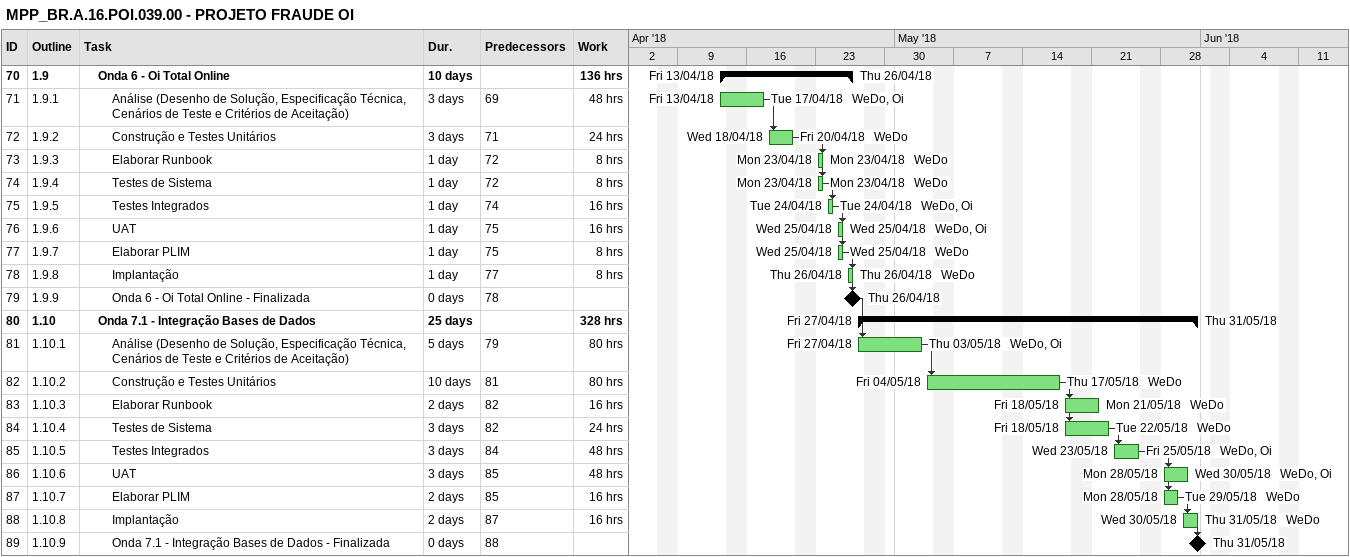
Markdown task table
MPP_BR.A.16.POI.039.00 - PROJETO FRAUDE OI

| ID | WBS | Task | Duration | Start | Finish | Predecessors | Resources | Work (h) |
|---|---|---|---|---|---|---|---|---|
| 70 | 1.9 | **Onda 6 - Oi Total Online** | 10d | 2018-04-13 | 2018-04-26 |  |  | 136 |
| 71 | 1.9.1 | Análise (Desenho de Solução, Especificação Técnica, Cenários de Teste e Critérios de Aceitação) | 3d | 2018-04-13 | 2018-04-17 | 69 | WeDo, Oi | 48 |
| 72 | 1.9.2 | Construção e Testes Unitários | 3d | 2018-04-18 | 2018-04-20 | 71 | WeDo | 24 |
| 73 | 1.9.3 | Elaborar Runbook | 1d | 2018-04-23 | 2018-04-23 | 72 | WeDo | 8 |
| 74 | 1.9.4 | Testes de Sistema | 1d | 2018-04-23 | 2018-04-23 | 72 | WeDo | 8 |
| 75 | 1.9.5 | Testes Integrados | 1d | 2018-04-24 | 2018-04-24 | 74 | WeDo, Oi | 16 |
| 76 | 1.9.6 | UAT | 1d | 2018-04-25 | 2018-04-25 | 75 | WeDo, Oi | 16 |
| 77 | 1.9.7 | Elaborar PLIM | 1d | 2018-04-25 | 2018-04-25 | 75 | WeDo | 8 |
| 78 | 1.9.8 | Implantação | 1d | 2018-04-26 | 2018-04-26 | 77 | WeDo | 8 |
| 79 | 1.9.9 | Onda 6 - Oi Total Online - Finalizada | 0d | 2018-04-26 | 2018-04-26 | 78 |  |  |
| 80 | 1.10 | **Onda 7.1 - Integração Bases de Dados** | 25d | 2018-04-27 | 2018-05-31 |  |  | 328 |
| 81 | 1.10.1 | Análise (Desenho de Solução, Especificação Técnica, Cenários de Teste e Critérios de Aceitação) | 5d | 2018-04-27 | 2018-05-03 | 79 | WeDo, Oi | 80 |
| 82 | 1.10.2 | Construção e Testes Unitários | 10d | 2018-05-04 | 2018-05-17 | 81 | WeDo | 80 |
| 83 | 1.10.3 | Elaborar Runbook | 2d | 2018-05-18 | 2018-05-21 | 82 | WeDo | 16 |
| 84 | 1.10.4 | Testes de Sistema | 3d | 2018-05-18 | 2018-05-22 | 82 | WeDo | 24 |
| 85 | 1.10.5 | Testes Integrados | 3d | 2018-05-23 | 2018-05-25 | 84 | WeDo, Oi | 48 |
| 86 | 1.10.6 | UAT | 3d | 2018-05-28 | 2018-05-30 | 85 | WeDo, Oi | 48 |
| 87 | 1.10.7 | Elaborar PLIM | 2d | 2018-05-28 | 2018-05-29 | 85 | WeDo | 16 |
| 88 | 1.10.8 | Implantação | 2d | 2018-05-30 | 2018-05-31 | 87 | WeDo | 16 |
| 89 | 1.10.9 | Onda 7.1 - Integração Bases de Dados - Finalizada | 0d | 2018-05-31 | 2018-05-31 | 88 |  |  |
